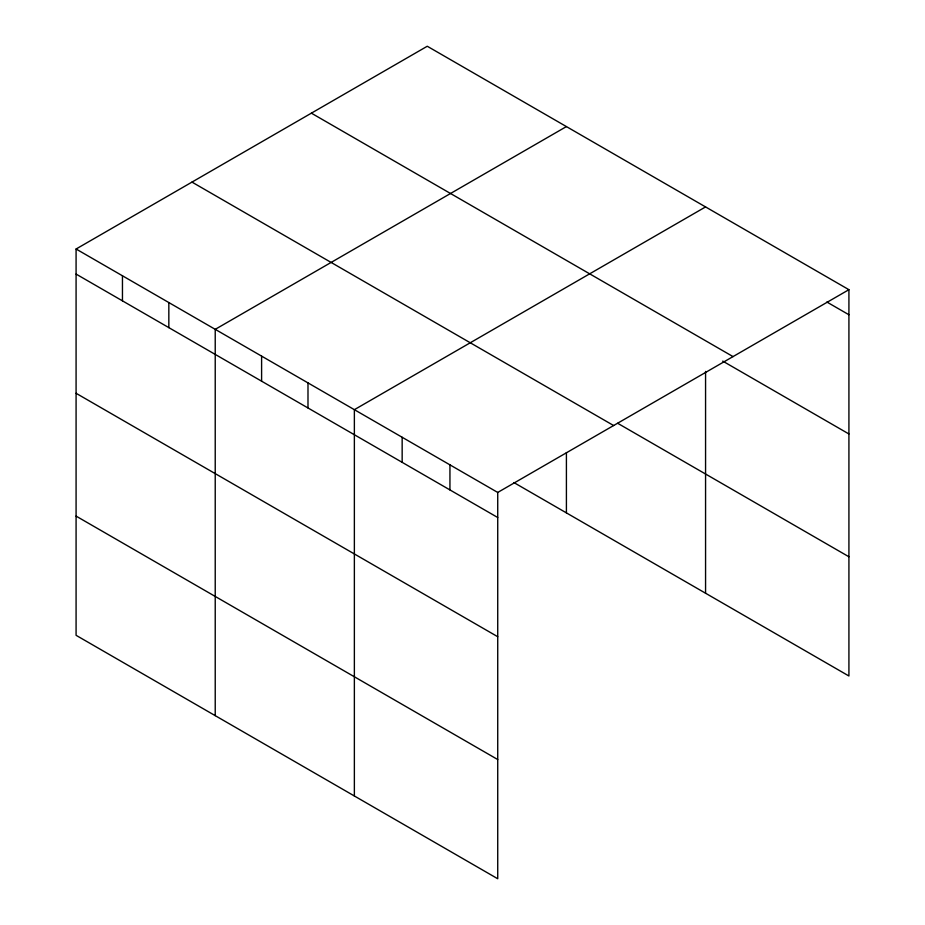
<?xml version="1.0" encoding="UTF-8"?>
<svg xmlns="http://www.w3.org/2000/svg" width="925" height="925" viewBox="0 0 925 925"><rect width="100%" height="100%" fill="white"/><g stroke="black" fill="none" stroke-linecap="round" stroke-linejoin="round"><path stroke-width="1.39" d="M513.93 482.584L848.919 675.99L848.919 289.687L427.269 46.25L76.081 249.01L76.081 635.313L497.731 878.75L497.731 492.447L76.081 249.01M566.412 126.586L215.224 329.346L215.224 715.649M705.567 206.923L354.368 409.683L354.368 795.986M497.731 492.447L848.919 289.687M826.869 302.024L848.919 314.754M311.378 113.162L733.028 356.599M722.714 361.097L848.919 433.964M617.68 423.28L848.919 556.781M191.972 182.098L613.622 425.535M76.081 274.077L497.731 517.514M76.081 393.287L497.731 636.724M76.081 516.104L497.731 759.541M705.567 371.422L705.567 593.226M566.412 452.568L566.412 512.889M449.943 464.859L449.943 489.926M402.155 437.271L402.155 462.338M307.99 382.904L307.99 407.96M261.602 356.125L261.602 381.192M168.836 302.567L168.836 327.635M122.458 275.789L122.458 300.856"/></g></svg>
